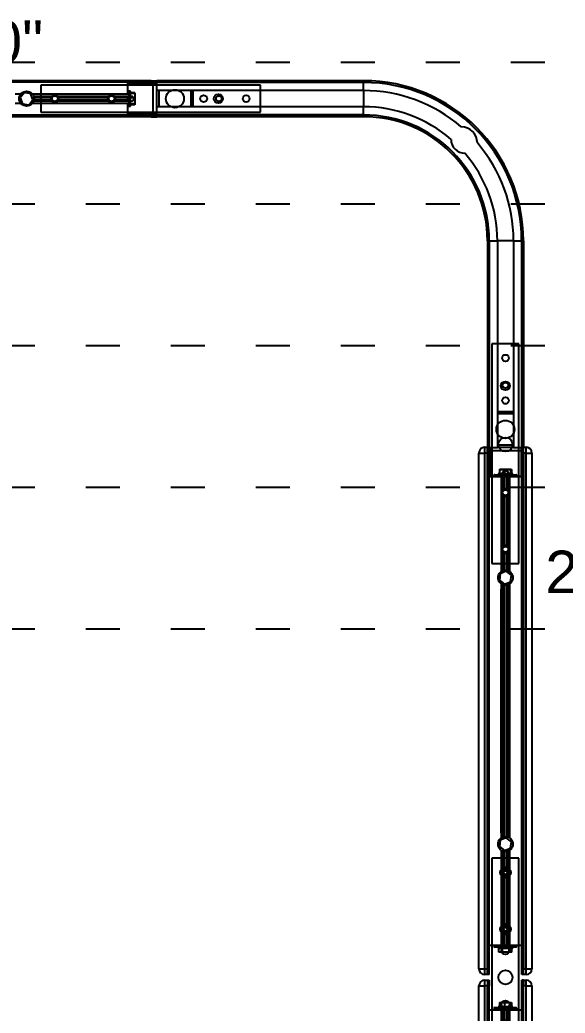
# Model space of a CAD drawing. Header units: inches. Extents: x 9936 to 27102, y -2774 to 11910.
# Drawn here: x 12960 to 13345, y 10194 to 10895 of the extents above; entities that cross this region are included whole.
import ezdxf

# ---------------------------------------------------------------- set-up
doc = ezdxf.new("R2010")
doc.units = ezdxf.units.IN
doc.header["$MEASUREMENT"] = 0
doc.linetypes.add('ACAD_ISO03W100', pattern=[30, 12, -18])
for name, color, linetype in [('Conector lateral', 150, 'Continuous'), ('COTA', 7, 'Continuous'), ('Puente', 244, 'Continuous'), ('RECTO', 20, 'Continuous'), ('TEXTO', 7, 'Continuous')]:
    doc.layers.add(name, color=color, linetype=linetype)
doc.styles.get("Standard").update_dxf_attribs({"font": 'arial.ttf'})
doc.dimstyles.get("Standard").update_dxf_attribs({"dimscale": 150, "dimtxt": 0.18, "dimasz": 0.18, "dimexe": 0.18, "dimexo": 0.0625, "dimgap": 0.09, "dimtad": 0, "dimdec": 0, "dimzin": 0, "dimdsep": 46, "dimtxsty": 'Standard', "dimcen": 0.09, "dimclrd": 1, "dimclre": 1, "dimclrt": 1, "dimadec": 0, "dimazin": 0, "dimtfac": 1, "dimtdec": 0, "dimtofl": 0, "dimtmove": 0, "dimatfit": 3, "dimfxl": 1, "dimtolj": 1, "dimtzin": 0, "dimarcsym": 0})

# ---------------------------------------------------------------- blocks, each defined once
blk = doc.blocks.new('*D37')
at = {"layer": 'Defpoints', "color": 0, "transparency": 16777216}
for p in [(12790.58, 10858.16), (12679.78, 8863.46), (13290.58, 8863.46)]:
    blk.add_point(p, dxfattribs=at)
at = {"layer": 'TEXTO', "color": 1, "lineweight": -2, "transparency": 16777216}
for p, q in [((12781.21, 10858.16), (12652.78, 10858.16)), ((12679.78, 10831.16), (12679.78, 9913.45)), ((12679.78, 8890.46), (12679.78, 9808.16)), ((13281.21, 8863.46), (12652.78, 8863.46))]:
    blk.add_line(p, q, dxfattribs=at)
at = {"layer": 'TEXTO', "color": 1, "transparency": 16777216}
for points in [[(12675.28, 10831.16), (12684.28, 10831.16), (12679.78, 10858.16)], [(12675.28, 8890.46), (12684.28, 8890.46), (12679.78, 8863.46)]]:
    blk.add_solid(points, dxfattribs=at)
at = {"layer": 'TEXTO', "color": 1, "transparency": 16777216, "insert": (12679.78, 9860.81), "char_height": 27, "attachment_point": 5, "rotation": 90}
blk.add_mtext('\\A1;1995', dxfattribs=at)
blk = doc.blocks.new('A$C2C726D91')
at = {"layer": 'RECTO', "linetype": 'Continuous'}
for p, q in [((0, 668), (4, 668)), ((0, 4), (0, 668)), ((4, 672), (4, 668)), ((4, 672), (6, 672)), ((6, 668), (4, 668)), ((4, 668), (4, 4)), ((6, 672), (6, 670.83)), ((6, 672), (7.1, 672)), ((6, 672), (6, 668)), ((7.1, 670.83), (6, 670.83)), ((6, 670.83), (6, 668)), ((6, 668), (7.1, 668)), ((6, 4), (6, 668)), ((7.1, 672), (7.1, 670.83)), ((7.1, 670.83), (7.1, 668)), ((7.1, 4), (7.1, 668)), ((31.4, 672), (30.3, 672)), ((30.3, 670.83), (30.3, 672)), ((31.4, 670.83), (30.3, 670.83)), ((30.3, 668), (30.3, 670.83)), ((31.4, 668), (30.3, 668)), ((30.3, 4), (30.3, 668)), ((31.4, 672), (31.4, 670.83)), ((31.4, 668), (31.4, 672)), ((31.4, 672), (33.4, 672)), ((31.4, 670.83), (31.4, 668)), ((31.4, 4), (31.4, 668)), ((33.4, 668), (31.4, 668)), ((33.4, 668), (33.4, 672)), ((33.4, 4), (33.4, 668)), ((33.4, 668), (37.4, 668)), ((37.4, 668), (37.4, 4)), ((10.7, 652.2), (10.7, 651.2)), ((15.61, 652.2), (10.7, 652.2)), ((11.2, 652.7), (13.45, 652.7)), ((13.45, 653.3), (13.45, 652.3)), ((20.7, 653.3), (13.45, 653.3)), ((15.57, 652.3), (13.45, 652.3)), ((14.47, 656.3), (14.47, 653.3)), ((14.47, 656.3), (18.1, 656.3)), ((15.61, 652.3), (16.9, 652.3)), ((15.61, 652.3), (15.61, 584.24)), ((16.9, 642.11), (16.9, 652.3)), ((20.5, 652.3), (16.9, 652.3)), ((18.1, 656.3), (18.1, 653.3)), ((18.1, 656.3), (22.33, 656.3)), ((20.5, 652.3), (21.79, 652.3)), ((20.5, 652.3), (20.5, 642.11)), ((23.95, 653.3), (20.7, 653.3)), ((21.79, 584.24), (21.79, 652.3)), ((23.95, 652.3), (21.79, 652.3)), ((25.4, 652.2), (21.79, 652.2)), ((22.33, 656.3), (22.33, 653.3)), ((22.33, 656.3), (22.93, 656.3)), ((22.93, 656.3), (22.93, 653.3)), ((23.95, 652.3), (23.95, 653.3)), ((23.95, 652.7), (24.98, 652.7)), ((24.98, 652.7), (26.2, 652.7)), ((26.7, 652.2), (25.4, 652.2)), ((26.7, 651.2), (26.7, 652.2)), ((7.1, 651.2), (15.61, 651.2)), ((17.85, 651.2), (19.55, 651.2)), ((17.85, 642.65), (17.85, 651.2)), ((19.55, 642.65), (19.55, 651.2)), ((21.79, 651.2), (30.3, 651.2)), ((16.9, 602.11), (16.9, 637.89)), ((20.5, 637.89), (20.5, 602.11)), ((17.85, 602.65), (17.85, 637.35)), ((19.55, 602.65), (19.55, 637.35)), ((16.9, 584.93), (16.9, 597.89)), ((17.85, 585.18), (17.85, 597.35)), ((19.55, 585.18), (19.55, 597.35)), ((20.5, 597.89), (20.5, 584.93)), ((15.07, 582.79), (14.47, 578.25)), ((19.3, 584.54), (15.07, 582.79)), ((22.93, 581.75), (19.3, 584.54)), ((22.33, 577.21), (22.93, 581.75)), ((14.47, 578.25), (18.1, 575.46)), ((15.61, 575.76), (15.61, 572)), ((16.9, 572), (16.9, 575.07)), ((17.85, 184.65), (17.85, 574.82)), ((18.1, 575.46), (22.33, 577.21)), ((19.55, 184.65), (19.55, 574.82)), ((20.5, 575.07), (20.5, 572)), ((21.79, 572), (21.79, 575.76)), ((15.55, 572), (15.55, 100)), ((16.36, 572), (15.55, 572)), ((16.36, 100), (16.36, 572)), ((17.45, 572), (16.36, 572)), ((17.45, 100), (17.45, 572)), ((19.95, 572), (19.95, 100)), ((21.04, 572), (19.95, 572)), ((21.04, 100), (21.04, 572)), ((21.85, 572), (21.04, 572)), ((21.85, 100), (21.85, 572)), ((19.55, 184.65), (19.95, 184.47)), ((17.85, 179.35), (17.45, 179.53)), ((17.85, 97.18), (17.85, 179.35)), ((19.55, 97.18), (19.55, 179.35)), ((15.55, 100), (16.36, 100)), ((15.61, 100), (15.61, 96.24)), ((16.36, 100), (17.45, 100)), ((16.9, 96.93), (16.9, 100)), ((19.95, 100), (21.04, 100)), ((20.5, 100), (20.5, 96.93)), ((21.04, 100), (21.85, 100)), ((21.79, 96.24), (21.79, 100)), ((15.07, 94.79), (14.47, 90.25)), ((19.3, 96.54), (15.07, 94.79)), ((22.93, 93.75), (19.3, 96.54)), ((22.33, 89.21), (22.93, 93.75)), ((14.47, 90.25), (18.1, 87.46)), ((15.61, 87.76), (15.61, 19.7)), ((16.9, 74.11), (16.9, 87.07)), ((17.85, 74.65), (17.85, 86.82)), ((18.1, 87.46), (22.33, 89.21)), ((19.55, 74.65), (19.55, 86.82)), ((20.5, 87.07), (20.5, 74.11)), ((21.79, 19.7), (21.79, 87.76)), ((16.9, 19.7), (16.9, 69.89)), ((17.85, 20.8), (17.85, 69.35)), ((19.55, 20.8), (19.55, 69.35)), ((20.5, 69.89), (20.5, 19.7)), ((15.61, 20.8), (7.1, 20.8)), ((10.7, 20.8), (10.7, 19.8)), ((10.7, 19.8), (15.61, 19.8)), ((13.45, 19.3), (11.2, 19.3)), ((13.45, 19.7), (13.45, 18.7)), ((13.45, 19.7), (15.57, 19.7)), ((13.45, 18.7), (23.95, 18.7)), ((14.14, 15.7), (14.14, 18.7)), ((16.72, 15.7), (14.14, 15.7)), ((16.9, 19.7), (15.61, 19.7)), ((16.72, 15.7), (16.72, 18.7)), ((21.29, 15.7), (16.72, 15.7)), ((16.9, 19.7), (20.5, 19.7)), ((19.55, 20.8), (17.85, 20.8)), ((21.79, 19.7), (20.5, 19.7)), ((21.29, 15.7), (21.29, 18.7)), ((23.26, 15.7), (21.29, 15.7)), ((30.3, 20.8), (21.79, 20.8)), ((21.79, 19.8), (26.7, 19.8)), ((21.8, 19.7), (23.95, 19.7)), ((23.26, 15.7), (23.26, 18.7)), ((23.95, 18.7), (23.95, 19.7)), ((26.2, 19.3), (23.95, 19.3)), ((26.7, 19.8), (26.7, 20.8)), ((0, 4), (4, 4)), ((4, 4), (6, 4)), ((4, 4), (4, 0)), ((6, 0), (4, 0)), ((6, 4), (6, 1.17)), ((7.1, 4), (6, 4)), ((6, 4), (6, 0)), ((6, 1.17), (7.1, 1.17)), ((6, 1.17), (6, 0)), ((7.1, 0), (6, 0)), ((7.1, 4), (7.1, 1.17)), ((7.1, 1.17), (7.1, 0)), ((31.4, 4), (30.3, 4)), ((30.3, 1.17), (30.3, 4)), ((30.3, 1.17), (31.4, 1.17)), ((30.3, 0), (30.3, 1.17)), ((31.4, 0), (30.3, 0)), ((31.4, 4), (31.4, 1.17)), ((31.4, 4), (33.4, 4)), ((31.4, 0), (31.4, 4)), ((31.4, 1.17), (31.4, 0)), ((33.4, 0), (31.4, 0)), ((33.4, 4), (37.4, 4)), ((33.4, 0), (33.4, 4))]:
    blk.add_line(p, q, dxfattribs=at)
for centre, radius in [((18.7, 640), 1.98), ((18.7, 600), 1.98), ((18.7, 580), 5.25), ((18.7, 92), 5.25), ((18.7, 72), 1.98)]:
    blk.add_circle(centre, radius, dxfattribs=at)
for centre, radius, start, end in [((4, 668), 4, 90, 180), ((33.4, 668), 4, 0, 90), ((11.2, 652.2), 0.5, 90, 180), ((18.7, 652.9), 1.9, 198.40848, 243.47465), ((18.7, 652.9), 1.9, 296.52535, 341.59152), ((26.2, 652.2), 0.5, 0, 90), ((18.7, 640), 2.78, 130.46008, 229.53992), ((18.7, 640), 2.78, 72.21585, 107.78415), ((18.7, 640), 2.78, 310.46008, 49.53992), ((18.7, 640), 2.78, 252.21585, 287.78415), ((18.7, 600), 2.78, 72.21585, 107.78415), ((18.7, 600), 2.78, 130.46008, 229.53992), ((18.7, 600), 2.78, 252.21585, 287.78415), ((18.7, 600), 2.78, 310.46008, 49.53992), ((18.7, 182), 2.78, 72.21585, 107.78415), ((18.7, 182), 2.78, 252.21585, 287.78415), ((18.7, 72), 2.78, 130.46008, 229.53992), ((18.7, 72), 2.78, 72.21585, 107.78415), ((18.7, 72), 2.78, 310.46008, 49.53992), ((18.7, 72), 2.78, 252.21585, 287.78415), ((11.2, 19.8), 0.5, 180, 270), ((18.7, 19.1), 1.9, 116.52535, 161.59152), ((18.7, 19.1), 1.9, 18.40848, 63.47465), ((26.2, 19.8), 0.5, 270, 0), ((4, 4), 4, 180, 270), ((33.4, 4), 4, 270, 0)]:
    blk.add_arc(centre, radius, start, end, dxfattribs=at)
for points, knots in [([(16.9, 642.11), (16.99, 642.19), (17.17, 642.33), (17.55, 642.54), (17.8, 642.63), (17.85, 642.65)], [0, 0, 0, 0, 0.439174, 0.876749, 1, 1, 1, 1]), ([(17.85, 637.35), (17.66, 637.43), (17.29, 637.58), (17.01, 637.79), (16.92, 637.87), (16.9, 637.89)], [0, 0, 0, 0, 0.444484, 0.887819, 1, 1, 1, 1]), ([(19.55, 642.65), (19.74, 642.57), (20.11, 642.42), (20.39, 642.21), (20.48, 642.13), (20.5, 642.11)], [0, 0, 0, 0, 0.444477, 0.887819, 1, 1, 1, 1]), ([(20.5, 637.89), (20.41, 637.81), (20.23, 637.67), (19.85, 637.46), (19.6, 637.37), (19.55, 637.35)], [0, 0, 0, 0, 0.439174, 0.876749, 1, 1, 1, 1]), ([(16.9, 602.11), (16.99, 602.19), (17.17, 602.33), (17.55, 602.54), (17.8, 602.63), (17.85, 602.65)], [0, 0, 0, 0, 0.439174, 0.876749, 1, 1, 1, 1]), ([(17.85, 597.35), (17.66, 597.43), (17.29, 597.58), (17.01, 597.79), (16.92, 597.87), (16.9, 597.89)], [0, 0, 0, 0, 0.444477, 0.887819, 1, 1, 1, 1]), ([(19.55, 602.65), (19.74, 602.57), (20.11, 602.42), (20.39, 602.21), (20.48, 602.13), (20.5, 602.11)], [0, 0, 0, 0, 0.444477, 0.887819, 1, 1, 1, 1]), ([(20.5, 597.89), (20.41, 597.81), (20.23, 597.67), (19.85, 597.46), (19.6, 597.37), (19.55, 597.35)], [0, 0, 0, 0, 0.439174, 0.876749, 1, 1, 1, 1]), ([(17.45, 184.47), (17.52, 184.51), (17.64, 184.58), (17.8, 184.63), (17.85, 184.65)], [0, 0, 0, 0, 0.638363, 1, 1, 1, 1]), ([(19.95, 179.53), (19.88, 179.49), (19.76, 179.42), (19.6, 179.37), (19.55, 179.35)], [0, 0, 0, 0, 0.638363, 1, 1, 1, 1]), ([(16.9, 74.11), (16.99, 74.19), (17.17, 74.33), (17.55, 74.54), (17.8, 74.63), (17.85, 74.65)], [0, 0, 0, 0, 0.439174, 0.876749, 1, 1, 1, 1]), ([(19.55, 74.65), (19.74, 74.57), (20.11, 74.42), (20.39, 74.21), (20.48, 74.13), (20.5, 74.11)], [0, 0, 0, 0, 0.444477, 0.887819, 1, 1, 1, 1]), ([(17.85, 69.35), (17.66, 69.43), (17.29, 69.58), (17.01, 69.79), (16.92, 69.87), (16.9, 69.89)], [0, 0, 0, 0, 0.444477, 0.887819, 1, 1, 1, 1]), ([(20.5, 69.89), (20.41, 69.81), (20.23, 69.67), (19.85, 69.46), (19.6, 69.37), (19.55, 69.35)], [0, 0, 0, 0, 0.439174, 0.876749, 1, 1, 1, 1])]:
    blk.add_open_spline(points, degree=3, knots=knots, dxfattribs=at)
blk = doc.blocks.new('A$C3EBA59D7')
at = {"layer": 'RECTO', "linetype": 'Continuous'}
for p, q in [((4, 372), (4, 368)), ((4, 372), (6, 372)), ((6, 0), (6, 372)), ((7.1, 372), (6, 372)), ((7.1, 0), (7.1, 372)), ((31.4, 372), (30.3, 372)), ((30.3, 0), (30.3, 372)), ((31.4, 372), (33.4, 372)), ((31.4, 0), (31.4, 372)), ((33.4, 368), (33.4, 372)), ((0, 368), (4, 368)), ((0, 4), (0, 368)), ((6, 368), (4, 368)), ((4, 368), (4, 4)), ((6, 4), (6, 368)), ((31.4, 368), (31.4, 4)), ((33.4, 368), (31.4, 368)), ((33.4, 4), (33.4, 368)), ((33.4, 368), (37.4, 368)), ((37.4, 368), (37.4, 4)), ((15.61, 351.2), (7.1, 351.2)), ((10.7, 352.2), (10.7, 351.2)), ((15.61, 352.2), (10.7, 352.2)), ((11.2, 352.7), (13.45, 352.7)), ((13.45, 353.3), (13.45, 352.3)), ((20.7, 353.3), (13.45, 353.3)), ((15.61, 352.3), (13.45, 352.3)), ((14.47, 356.3), (14.47, 353.3)), ((14.47, 356.3), (18.1, 356.3)), ((15.61, 352.3), (15.61, 284.24)), ((16.9, 352.3), (15.61, 352.3)), ((20.48, 352.3), (16.9, 352.3)), ((16.9, 342.11), (16.9, 352.3)), ((17.85, 342.65), (17.85, 351.2)), ((19.55, 351.2), (17.85, 351.2)), ((18.1, 356.3), (18.1, 353.3)), ((18.1, 356.3), (22.33, 356.3)), ((19.55, 342.65), (19.55, 351.2)), ((20.5, 352.3), (20.5, 342.11)), ((21.79, 352.3), (20.5, 352.3)), ((23.95, 353.3), (20.7, 353.3)), ((23.95, 352.3), (21.79, 352.3)), ((21.79, 284.24), (21.79, 352.3)), ((25.4, 352.2), (21.79, 352.2)), ((30.3, 351.2), (21.79, 351.2)), ((22.33, 356.3), (22.33, 353.3)), ((22.33, 356.3), (22.93, 356.3)), ((22.93, 356.3), (22.93, 353.3)), ((23.95, 352.3), (23.95, 353.3)), ((23.95, 352.7), (24.98, 352.7)), ((24.98, 352.7), (26.2, 352.7)), ((26.7, 352.2), (25.4, 352.2)), ((26.7, 351.2), (26.7, 352.2)), ((16.9, 302.11), (16.9, 337.89)), ((17.85, 302.65), (17.85, 337.35)), ((19.55, 302.65), (19.55, 337.35)), ((20.5, 337.89), (20.5, 302.11)), ((16.9, 284.93), (16.9, 297.89)), ((17.85, 285.18), (17.85, 297.35)), ((19.55, 285.18), (19.55, 297.35)), ((20.5, 297.89), (20.5, 284.93)), ((15.07, 282.79), (14.47, 278.25)), ((19.3, 284.54), (15.07, 282.79)), ((22.93, 281.75), (19.3, 284.54)), ((22.33, 277.21), (22.93, 281.75)), ((14.47, 278.25), (18.1, 275.46)), ((15.61, 275.76), (15.61, 272)), ((16.9, 272), (16.9, 275.07)), ((17.85, 97.18), (17.85, 274.82)), ((18.1, 275.46), (22.33, 277.21)), ((19.55, 97.18), (19.55, 274.82)), ((20.5, 275.07), (20.5, 272)), ((21.79, 272), (21.79, 275.76)), ((15.55, 272), (15.55, 100)), ((16.36, 272), (15.55, 272)), ((16.36, 100), (16.36, 272)), ((17.45, 272), (16.36, 272)), ((17.45, 100), (17.45, 272)), ((19.95, 272), (19.95, 100)), ((21.04, 272), (19.95, 272)), ((21.04, 100), (21.04, 272)), ((21.85, 272), (21.04, 272)), ((21.85, 100), (21.85, 272)), ((15.55, 100), (16.36, 100)), ((15.61, 100), (15.61, 96.24)), ((16.36, 100), (17.45, 100)), ((16.9, 96.93), (16.9, 100)), ((19.95, 100), (21.04, 100)), ((20.5, 100), (20.5, 96.93)), ((21.04, 100), (21.85, 100)), ((21.79, 96.24), (21.79, 100)), ((15.07, 94.79), (14.47, 90.25)), ((19.3, 96.54), (15.07, 94.79)), ((22.93, 93.75), (19.3, 96.54)), ((22.33, 89.21), (22.93, 93.75)), ((14.47, 90.25), (18.1, 87.46)), ((15.61, 87.76), (15.61, 19.7)), ((16.9, 74.11), (16.9, 87.07)), ((17.85, 74.65), (17.85, 86.82)), ((18.1, 87.46), (22.33, 89.21)), ((19.55, 74.65), (19.55, 86.82)), ((20.5, 87.07), (20.5, 74.11)), ((21.79, 19.7), (21.79, 87.76)), ((16.9, 34.11), (16.9, 69.89)), ((17.85, 34.65), (17.85, 69.35)), ((19.55, 34.65), (19.55, 69.35)), ((20.5, 69.89), (20.5, 34.11)), ((16.9, 19.7), (16.9, 29.89)), ((17.85, 20.8), (17.85, 29.35)), ((19.55, 20.8), (19.55, 29.35)), ((20.5, 29.89), (20.5, 19.7)), ((7.1, 20.8), (15.61, 20.8)), ((10.7, 20.8), (10.7, 19.8)), ((10.7, 19.8), (15.63, 19.8)), ((13.45, 19.3), (11.2, 19.3)), ((13.45, 19.7), (13.45, 18.7)), ((13.45, 19.7), (15.57, 19.7)), ((13.45, 18.7), (23.95, 18.7)), ((14.14, 15.7), (14.14, 18.7)), ((16.72, 15.7), (14.14, 15.7)), ((15.61, 19.7), (16.9, 19.7)), ((16.72, 15.7), (16.72, 18.7)), ((21.29, 15.7), (16.72, 15.7)), ((16.9, 19.7), (20.52, 19.7)), ((17.85, 20.8), (19.55, 20.8)), ((20.5, 19.7), (21.79, 19.7)), ((21.29, 15.7), (21.29, 18.7)), ((23.26, 15.7), (21.29, 15.7)), ((21.77, 19.8), (26.7, 19.8)), ((21.79, 20.8), (30.3, 20.8)), ((21.8, 19.7), (23.95, 19.7)), ((23.26, 15.7), (23.26, 18.7)), ((23.95, 18.7), (23.95, 19.7)), ((26.2, 19.3), (23.95, 19.3)), ((26.7, 19.8), (26.7, 20.8)), ((0, 4), (4, 4)), ((4, 4), (6, 4)), ((4, 4), (4, 0)), ((31.4, 4), (33.4, 4)), ((33.4, 0), (33.4, 4)), ((33.4, 4), (37.4, 4)), ((6, 0), (4, 0)), ((7.1, 0), (6, 0)), ((31.4, 0), (30.3, 0)), ((33.4, 0), (31.4, 0))]:
    blk.add_line(p, q, dxfattribs=at)
for centre, radius in [((18.7, 340), 1.98), ((18.7, 300), 1.98), ((18.7, 280), 5.25), ((18.7, 92), 5.25), ((18.7, 72), 1.98), ((18.7, 32), 1.98)]:
    blk.add_circle(centre, radius, dxfattribs=at)
for centre, radius, start, end in [((4, 368), 4, 90, 180), ((33.4, 368), 4, 0, 90), ((11.2, 352.2), 0.5, 90, 180), ((18.7, 352.9), 1.9, 198.40848, 243.47465), ((18.7, 352.9), 1.9, 296.52535, 341.59152), ((26.2, 352.2), 0.5, 0, 90), ((18.7, 340), 2.78, 130.46008, 229.53992), ((18.7, 340), 2.78, 72.21585, 107.78415), ((18.7, 340), 2.78, 252.21585, 287.78415), ((18.7, 340), 2.78, 310.46008, 49.53992), ((18.7, 300), 2.78, 130.46008, 229.53992), ((18.7, 300), 2.78, 72.21585, 107.78415), ((18.7, 300), 2.78, 310.46008, 49.53992), ((18.7, 300), 2.78, 252.21585, 287.78415), ((18.7, 72), 2.78, 130.46008, 229.53992), ((18.7, 72), 2.78, 72.21585, 107.78415), ((18.7, 72), 2.78, 310.46008, 49.53992), ((18.7, 72), 2.78, 252.21585, 287.78415), ((18.7, 32), 2.78, 130.46008, 229.53992), ((18.7, 32), 2.78, 72.21585, 107.78415), ((18.7, 32), 2.78, 252.21585, 287.78415), ((18.7, 32), 2.78, 310.46008, 49.53992), ((11.2, 19.8), 0.5, 180, 270), ((18.7, 19.1), 1.9, 116.52535, 161.59152), ((18.7, 19.1), 1.9, 18.40848, 63.47465), ((26.2, 19.8), 0.5, 270, 0), ((4, 4), 4, 180, 270), ((33.4, 4), 4, 270, 0)]:
    blk.add_arc(centre, radius, start, end, dxfattribs=at)
for points, knots in [([(16.9, 342.11), (16.99, 342.19), (17.17, 342.33), (17.55, 342.54), (17.8, 342.63), (17.85, 342.65)], [0, 0, 0, 0, 0.439174, 0.876749, 1, 1, 1, 1]), ([(17.85, 337.35), (17.66, 337.43), (17.29, 337.58), (17.01, 337.79), (16.92, 337.87), (16.9, 337.89)], [0, 0, 0, 0, 0.444481, 0.887819, 1, 1, 1, 1]), ([(19.55, 342.65), (19.74, 342.57), (20.11, 342.42), (20.39, 342.21), (20.48, 342.13), (20.5, 342.11)], [0, 0, 0, 0, 0.444481, 0.887819, 1, 1, 1, 1]), ([(20.5, 337.89), (20.41, 337.81), (20.23, 337.67), (19.85, 337.46), (19.6, 337.37), (19.55, 337.35)], [0, 0, 0, 0, 0.439174, 0.876749, 1, 1, 1, 1]), ([(16.9, 302.11), (16.99, 302.19), (17.17, 302.33), (17.55, 302.54), (17.8, 302.63), (17.85, 302.65)], [0, 0, 0, 0, 0.439175, 0.876751, 1, 1, 1, 1]), ([(19.55, 302.65), (19.74, 302.57), (20.11, 302.42), (20.39, 302.21), (20.48, 302.13), (20.5, 302.11)], [0, 0, 0, 0, 0.444478, 0.887817, 1, 1, 1, 1]), ([(17.85, 297.35), (17.66, 297.43), (17.29, 297.58), (17.01, 297.79), (16.92, 297.87), (16.9, 297.89)], [0, 0, 0, 0, 0.444478, 0.887817, 1, 1, 1, 1]), ([(20.5, 297.89), (20.41, 297.81), (20.23, 297.67), (19.85, 297.46), (19.6, 297.37), (19.55, 297.35)], [0, 0, 0, 0, 0.439175, 0.876751, 1, 1, 1, 1]), ([(16.9, 74.11), (16.99, 74.19), (17.17, 74.33), (17.55, 74.54), (17.8, 74.63), (17.85, 74.65)], [0, 0, 0, 0, 0.439175, 0.876751, 1, 1, 1, 1]), ([(19.55, 74.65), (19.74, 74.57), (20.11, 74.42), (20.39, 74.21), (20.48, 74.13), (20.5, 74.11)], [0, 0, 0, 0, 0.444478, 0.887817, 1, 1, 1, 1]), ([(17.85, 69.35), (17.66, 69.43), (17.29, 69.58), (17.01, 69.79), (16.92, 69.87), (16.9, 69.89)], [0, 0, 0, 0, 0.444478, 0.887817, 1, 1, 1, 1]), ([(20.5, 69.89), (20.41, 69.81), (20.23, 69.67), (19.85, 69.46), (19.6, 69.37), (19.55, 69.35)], [0, 0, 0, 0, 0.439175, 0.876751, 1, 1, 1, 1]), ([(16.9, 34.11), (16.99, 34.19), (17.17, 34.33), (17.55, 34.54), (17.8, 34.63), (17.85, 34.65)], [0, 0, 0, 0, 0.439174, 0.876749, 1, 1, 1, 1]), ([(17.85, 29.35), (17.66, 29.43), (17.29, 29.58), (17.01, 29.79), (16.92, 29.87), (16.9, 29.89)], [0, 0, 0, 0, 0.444481, 0.887819, 1, 1, 1, 1]), ([(19.55, 34.65), (19.74, 34.57), (20.11, 34.42), (20.39, 34.21), (20.48, 34.13), (20.5, 34.11)], [0, 0, 0, 0, 0.444481, 0.887819, 1, 1, 1, 1]), ([(20.5, 29.89), (20.41, 29.81), (20.23, 29.67), (19.85, 29.46), (19.6, 29.37), (19.55, 29.35)], [0, 0, 0, 0, 0.439174, 0.876749, 1, 1, 1, 1])]:
    blk.add_open_spline(points, degree=3, knots=knots, dxfattribs=at)
blk = doc.blocks.new('A$C10B60D47')
at = {"layer": 'Conector lateral', "linetype": 'Continuous'}
for p, q in [((19.05, 168), (0, 168)), ((0, 168), (0, 0)), ((19.05, 0), (19.05, 168)), ((7.22, 157.7), (8.74, 158.33)), ((7.22, 157.7), (7.67, 156.59)), ((7.67, 156.59), (9.2, 157.22)), ((8.11, 159.85), (9.22, 160.31)), ((8.11, 159.85), (8.74, 158.33)), ((9.2, 157.22), (9.83, 155.69)), ((9.22, 160.31), (9.85, 158.78)), ((9.83, 155.69), (10.94, 156.15)), ((9.85, 158.78), (11.38, 159.41)), ((10.31, 157.67), (11.83, 158.3)), ((10.31, 157.67), (10.94, 156.15)), ((11.38, 159.41), (11.83, 158.3)), ((8.11, 119.85), (9.22, 120.31)), ((8.11, 119.85), (8.74, 118.33)), ((9.22, 120.31), (9.85, 118.78)), ((9.85, 118.78), (11.38, 119.41)), ((11.38, 119.41), (11.83, 118.3)), ((7.22, 117.7), (8.74, 118.33)), ((7.22, 117.7), (7.67, 116.59)), ((7.67, 116.59), (9.2, 117.22)), ((9.2, 117.22), (9.83, 115.69)), ((9.83, 115.69), (10.94, 116.15)), ((10.31, 117.67), (11.83, 118.3)), ((10.31, 117.67), (10.94, 116.15)), ((7.22, 49.7), (8.74, 50.33)), ((7.22, 49.7), (7.67, 48.59)), ((7.67, 48.59), (9.2, 49.22)), ((8.11, 51.85), (9.22, 52.31)), ((8.11, 51.85), (8.74, 50.33)), ((9.2, 49.22), (9.83, 47.69)), ((9.22, 52.31), (9.85, 50.78)), ((9.85, 50.78), (11.38, 51.41)), ((10.31, 49.67), (11.83, 50.3)), ((10.31, 49.67), (10.94, 48.15)), ((11.38, 51.41), (11.83, 50.3)), ((9.83, 47.69), (10.94, 48.15)), ((7.22, 9.7), (8.74, 10.33)), ((7.22, 9.7), (7.67, 8.59)), ((7.67, 8.59), (9.2, 9.22)), ((8.11, 11.85), (9.22, 12.31)), ((8.11, 11.85), (8.74, 10.33)), ((9.2, 9.22), (9.83, 7.69)), ((9.22, 12.31), (9.85, 10.78)), ((9.83, 7.69), (10.94, 8.15)), ((9.85, 10.78), (11.38, 11.41)), ((10.31, 9.67), (11.83, 10.3)), ((10.31, 9.67), (10.94, 8.15)), ((11.38, 11.41), (11.83, 10.3)), ((0, 0), (19.05, 0))]:
    blk.add_line(p, q, dxfattribs=at)
for centre, radius in [((9.52, 158), 3.75), ((9.52, 118), 3.75), ((9.52, 103), 2.78), ((9.52, 65), 2.78), ((9.52, 50), 3.75), ((9.52, 10), 3.75)]:
    blk.add_circle(centre, radius, dxfattribs=at)
blk = doc.blocks.new('BIOMBO 69')
at = {"layer": 'RECTO', "color": 252, "true_color": 0x939598}
for centre in [(0, 0), (0, -376)]:
    blk.add_circle(centre, 5, dxfattribs=at)
blk.add_blockref('A$C10B60D47', (-9.52, -460))
at = {"layer": 'RECTO'}
for name, p in [('A$C3EBA59D7', (-18.7, -374)), ('A$C2C726D91', (-18.7, -1050))]:
    blk.add_blockref(name, p, dxfattribs=at)
blk = doc.blocks.new('PUENTE F24 F30')
at = {"layer": 'Puente', "linetype": 'Continuous'}
for p, q in [((6671.67, -9023.36), (6147.67, -9023.36)), ((6671.67, -9024.46), (6147.67, -9024.46)), ((6748.67, -9026.53), (6593.67, -9026.53)), ((6593.67, -9026.53), (6593.67, -9045.58)), ((6654.87, -9024.46), (6654.87, -9032.97)), ((6655.17, -9032.09), (6655.17, -9025.06)), ((6673.14, -9025.06), (6655.17, -9025.06)), ((6671.67, -9023.36), (6671.67, -9024.46)), ((6671.67, -9023.36), (6674.5, -9023.36)), ((6674.5, -9024.46), (6671.67, -9024.46)), ((6673.14, -9047.06), (6673.14, -9025.06)), ((6675.67, -9025.06), (6673.14, -9025.06)), ((6674.5, -9024.46), (6674.5, -9023.36)), ((6674.5, -9023.36), (6675.67, -9023.36)), ((6675.67, -9024.46), (6674.5, -9024.46)), ((6821.47, -9023.36), (6675.67, -9023.36)), ((6675.67, -9024.63), (6675.67, -9023.36)), ((6675.67, -9023.36), (6675.67, -9024.46)), ((6821.47, -9024.63), (6675.67, -9024.63)), ((6675.67, -9030.36), (6675.67, -9024.63)), ((6748.67, -9045.58), (6748.67, -9026.53)), ((6821.47, -9024.63), (6821.47, -9023.36)), ((6821.47, -9030.36), (6821.47, -9024.63)), ((6579.43, -9032.97), (6575.67, -9032.97)), ((6581.92, -9031.83), (6579.13, -9035.46)), ((6586.46, -9032.43), (6581.92, -9031.83)), ((6588.21, -9036.66), (6586.46, -9032.43)), ((6655.97, -9032.97), (6587.91, -9032.97)), ((6655.17, -9032.09), (6660.17, -9032.09)), ((6656.97, -9030.81), (6655.97, -9030.81)), ((6655.97, -9032.97), (6655.97, -9030.81)), ((6655.97, -9032.97), (6655.97, -9034.26)), ((6656.97, -9041.31), (6656.97, -9030.81)), ((6659.97, -9031.83), (6656.97, -9031.83)), ((6659.97, -9031.83), (6659.97, -9035.46)), ((6660.17, -9032.09), (6660.17, -9040.02)), ((6821.47, -9030.36), (6675.67, -9030.36)), ((6675.67, -9041.76), (6675.67, -9030.36)), ((6677.19, -9041.76), (6677.19, -9030.36)), ((6699.55, -9030.36), (6699.55, -9041.76)), ((6701.07, -9030.36), (6701.07, -9041.76)), ((6821.47, -9030.36), (6821.47, -9041.76)), ((6575.67, -9039.15), (6579.43, -9039.15)), ((6579.13, -9035.46), (6580.88, -9039.69)), ((6580.88, -9039.69), (6585.42, -9040.29)), ((6585.42, -9040.29), (6588.21, -9036.66)), ((6587.91, -9039.15), (6655.97, -9039.15)), ((6588.6, -9034.26), (6601.56, -9034.26)), ((6601.56, -9037.86), (6588.6, -9037.86)), ((6601.03, -9035.21), (6588.85, -9035.21)), ((6601.03, -9036.91), (6588.85, -9036.91)), ((6605.79, -9034.26), (6641.56, -9034.26)), ((6641.56, -9037.86), (6605.79, -9037.86)), ((6641.03, -9035.21), (6606.32, -9035.21)), ((6641.03, -9036.91), (6606.32, -9036.91)), ((6645.79, -9034.26), (6655.97, -9034.26)), ((6655.97, -9037.86), (6645.79, -9037.86)), ((6654.87, -9035.21), (6646.32, -9035.21)), ((6654.87, -9036.91), (6646.32, -9036.91)), ((6654.87, -9035.21), (6654.87, -9036.91)), ((6654.87, -9039.15), (6654.87, -9047.66)), ((6660.17, -9040.02), (6655.17, -9040.02)), ((6655.17, -9047.06), (6655.17, -9040.02)), ((6655.97, -9037.86), (6655.97, -9034.26)), ((6655.97, -9037.86), (6655.97, -9039.15)), ((6655.97, -9041.31), (6655.97, -9039.15)), ((6659.97, -9035.46), (6656.97, -9035.46)), ((6659.97, -9039.69), (6656.97, -9039.69)), ((6659.97, -9040.29), (6656.97, -9040.29)), ((6659.97, -9035.46), (6659.97, -9039.69)), ((6659.97, -9039.69), (6659.97, -9040.29)), ((6671.67, -9047.66), (6147.67, -9047.66)), ((6593.67, -9045.58), (6748.67, -9045.58)), ((6673.14, -9047.06), (6655.17, -9047.06)), ((6655.97, -9041.31), (6656.97, -9041.31)), ((6671.67, -9047.66), (6671.67, -9048.76)), ((6671.67, -9047.66), (6674.5, -9047.66)), ((6675.67, -9047.06), (6673.14, -9047.06)), ((6674.5, -9048.76), (6674.5, -9047.66)), ((6674.5, -9047.66), (6675.67, -9047.66)), ((6821.47, -9041.76), (6675.67, -9041.76)), ((6675.67, -9047.49), (6675.67, -9041.76)), ((6821.47, -9047.49), (6675.67, -9047.49)), ((6675.67, -9048.76), (6675.67, -9047.49)), ((6675.67, -9048.76), (6675.67, -9047.66)), ((6821.47, -9047.49), (6821.47, -9041.76)), ((6821.47, -9048.76), (6821.47, -9047.49)), ((6671.67, -9048.76), (6147.67, -9048.76)), ((6671.67, -9048.76), (6674.5, -9048.76)), ((6674.5, -9048.76), (6675.67, -9048.76)), ((6821.47, -9048.76), (6675.67, -9048.76)), ((6908.97, -9136.26), (6910.24, -9136.26)), ((6908.97, -9136.26), (6908.97, -9282.06)), ((6910.24, -9136.26), (6910.24, -9282.06)), ((6910.24, -9136.26), (6915.97, -9136.26)), ((6915.97, -9136.26), (6915.97, -9282.06)), ((6927.37, -9136.26), (6915.97, -9136.26)), ((6927.37, -9136.26), (6927.37, -9282.06)), ((6927.37, -9136.26), (6933.1, -9136.26)), ((6933.1, -9136.26), (6934.37, -9136.26)), ((6933.1, -9136.26), (6933.1, -9282.06)), ((6934.37, -9136.26), (6934.37, -9282.06)), ((6912.15, -9209.06), (6912.15, -9364.06)), ((6931.2, -9209.06), (6912.15, -9209.06)), ((6931.2, -9364.06), (6931.2, -9209.06)), ((6915.97, -9256.66), (6927.37, -9256.66)), ((6915.97, -9258.18), (6927.37, -9258.18)), ((6908.97, -9282.06), (6910.24, -9282.06)), ((6908.97, -9654.06), (6908.97, -9282.06)), ((6910.07, -9282.06), (6908.97, -9282.06)), ((6908.97, -9650.06), (6908.97, -9286.06)), ((6910.07, -9654.06), (6910.07, -9282.06)), ((6910.24, -9282.06), (6915.97, -9282.06)), ((6910.67, -9282.06), (6910.67, -9284.59)), ((6932.67, -9284.59), (6910.67, -9284.59)), ((6910.67, -9284.59), (6910.67, -9302.56)), ((6927.37, -9280.54), (6915.97, -9280.54)), ((6927.37, -9282.06), (6915.97, -9282.06)), ((6927.37, -9282.06), (6933.1, -9282.06)), ((6932.67, -9282.06), (6932.67, -9284.59)), ((6932.67, -9284.59), (6932.67, -9302.56)), ((6933.1, -9282.06), (6934.37, -9282.06)), ((6934.37, -9282.06), (6933.27, -9282.06)), ((6933.27, -9654.06), (6933.27, -9282.06)), ((6934.37, -9654.06), (6934.37, -9282.06)), ((6934.37, -9286.06), (6934.37, -9650.06)), ((6917.44, -9297.76), (6917.44, -9300.76)), ((6917.44, -9297.76), (6921.07, -9297.76)), ((6917.71, -9302.56), (6917.71, -9297.56)), ((6917.71, -9297.56), (6925.64, -9297.56)), ((6921.07, -9297.76), (6921.07, -9300.76)), ((6921.07, -9297.76), (6925.3, -9297.76)), ((6925.3, -9297.76), (6925.3, -9300.76)), ((6925.3, -9297.76), (6925.9, -9297.76)), ((6925.64, -9297.56), (6925.64, -9302.56)), ((6925.9, -9297.76), (6925.9, -9300.76)), ((6918.58, -9302.86), (6910.07, -9302.86)), ((6917.71, -9302.56), (6910.67, -9302.56)), ((6913.67, -9301.86), (6913.67, -9302.86)), ((6918.58, -9301.86), (6913.67, -9301.86)), ((6914.17, -9301.36), (6916.42, -9301.36)), ((6916.42, -9300.76), (6916.42, -9301.76)), ((6923.68, -9300.76), (6916.42, -9300.76)), ((6918.58, -9301.76), (6916.42, -9301.76)), ((6918.58, -9301.76), (6918.58, -9369.82)), ((6919.87, -9301.76), (6918.58, -9301.76)), ((6923.46, -9301.76), (6919.87, -9301.76)), ((6919.87, -9311.95), (6919.87, -9301.76)), ((6920.82, -9311.41), (6920.82, -9302.86)), ((6922.52, -9302.86), (6920.82, -9302.86)), ((6922.52, -9311.41), (6922.52, -9302.86)), ((6923.48, -9301.76), (6923.48, -9311.95)), ((6924.76, -9301.76), (6923.48, -9301.76)), ((6926.92, -9300.76), (6923.68, -9300.76)), ((6926.92, -9301.76), (6924.76, -9301.76)), ((6924.76, -9369.82), (6924.76, -9301.76)), ((6928.37, -9301.86), (6924.76, -9301.86)), ((6933.27, -9302.86), (6924.76, -9302.86)), ((6932.67, -9302.56), (6925.64, -9302.56)), ((6926.92, -9301.76), (6926.92, -9300.76)), ((6926.92, -9301.36), (6927.95, -9301.36)), ((6927.95, -9301.36), (6929.17, -9301.36)), ((6929.67, -9301.86), (6928.37, -9301.86)), ((6929.67, -9302.86), (6929.67, -9301.86)), ((6919.87, -9351.95), (6919.87, -9316.17)), ((6920.82, -9351.41), (6920.82, -9316.71)), ((6922.52, -9351.41), (6922.52, -9316.71)), ((6923.48, -9316.17), (6923.48, -9351.95)), ((6919.87, -9369.13), (6919.87, -9356.17)), ((6923.48, -9356.17), (6923.48, -9369.13)), ((6920.82, -9368.88), (6920.82, -9356.71)), ((6922.52, -9368.88), (6922.52, -9356.71)), ((6912.15, -9364.06), (6931.2, -9364.06)), ((6922.27, -9369.52), (6918.04, -9371.27)), ((6925.9, -9372.31), (6922.27, -9369.52)), ((6918.04, -9371.27), (6917.44, -9375.81)), ((6917.44, -9375.81), (6921.07, -9378.6)), ((6921.07, -9378.6), (6925.3, -9376.85)), ((6925.3, -9376.85), (6925.9, -9372.31)), ((6918.52, -9382.06), (6918.52, -9554.06)), ((6919.33, -9382.06), (6918.52, -9382.06)), ((6918.58, -9378.3), (6918.58, -9382.06)), ((6919.33, -9554.06), (6919.33, -9382.06)), ((6920.42, -9382.06), (6919.33, -9382.06)), ((6919.87, -9382.06), (6919.87, -9378.99)), ((6920.42, -9554.06), (6920.42, -9382.06)), ((6920.82, -9556.88), (6920.82, -9379.24)), ((6922.52, -9556.88), (6922.52, -9379.24)), ((6922.92, -9382.06), (6922.92, -9554.06)), ((6924.01, -9382.06), (6922.92, -9382.06)), ((6923.48, -9378.99), (6923.48, -9382.06)), ((6924.01, -9554.06), (6924.01, -9382.06)), ((6924.82, -9382.06), (6924.01, -9382.06)), ((6924.76, -9382.06), (6924.76, -9378.3)), ((6924.82, -9554.06), (6924.82, -9382.06)), ((6918.04, -9559.27), (6917.44, -9563.81)), ((6922.27, -9557.52), (6918.04, -9559.27)), ((6918.52, -9554.06), (6919.33, -9554.06)), ((6918.58, -9554.06), (6918.58, -9557.82)), ((6919.33, -9554.06), (6920.42, -9554.06)), ((6919.87, -9557.13), (6919.87, -9554.06)), ((6925.9, -9560.31), (6922.27, -9557.52)), ((6922.92, -9554.06), (6924.01, -9554.06)), ((6923.48, -9554.06), (6923.48, -9557.13)), ((6924.01, -9554.06), (6924.82, -9554.06)), ((6924.76, -9557.82), (6924.76, -9554.06)), ((6917.44, -9563.81), (6921.07, -9566.6)), ((6918.58, -9566.3), (6918.58, -9634.36)), ((6921.07, -9566.6), (6925.3, -9564.85)), ((6924.76, -9634.36), (6924.76, -9566.3)), ((6925.3, -9564.85), (6925.9, -9560.31)), ((6919.87, -9579.95), (6919.87, -9566.99)), ((6920.82, -9579.41), (6920.82, -9567.24)), ((6922.52, -9579.41), (6922.52, -9567.24)), ((6923.48, -9566.99), (6923.48, -9579.95)), ((6919.87, -9619.95), (6919.87, -9584.17)), ((6920.82, -9619.41), (6920.82, -9584.71)), ((6922.52, -9619.41), (6922.52, -9584.71)), ((6923.48, -9584.17), (6923.48, -9619.95)), ((6919.87, -9634.36), (6919.87, -9624.17)), ((6920.82, -9633.26), (6920.82, -9624.71)), ((6922.52, -9633.26), (6922.52, -9624.71)), ((6923.48, -9624.17), (6923.48, -9634.36)), ((6910.07, -9633.26), (6918.58, -9633.26)), ((6913.67, -9633.26), (6913.67, -9634.26)), ((6913.67, -9634.26), (6918.6, -9634.26)), ((6916.42, -9634.76), (6914.17, -9634.76)), ((6916.42, -9634.36), (6916.42, -9635.36)), ((6916.42, -9634.36), (6918.54, -9634.36)), ((6916.42, -9635.36), (6926.92, -9635.36)), ((6917.11, -9638.36), (6917.11, -9635.36)), ((6918.58, -9634.36), (6919.87, -9634.36)), ((6919.69, -9638.36), (6919.69, -9635.36)), ((6919.87, -9634.36), (6923.49, -9634.36)), ((6920.82, -9633.26), (6922.52, -9633.26)), ((6923.48, -9634.36), (6924.76, -9634.36)), ((6924.26, -9638.36), (6924.26, -9635.36)), ((6924.74, -9634.26), (6929.67, -9634.26)), ((6924.76, -9633.26), (6933.27, -9633.26)), ((6924.77, -9634.36), (6926.92, -9634.36)), ((6926.24, -9638.36), (6926.24, -9635.36)), ((6926.92, -9635.36), (6926.92, -9634.36)), ((6929.17, -9634.76), (6926.92, -9634.76)), ((6929.67, -9634.26), (6929.67, -9633.26)), ((6919.69, -9638.36), (6917.11, -9638.36)), ((6924.26, -9638.36), (6919.69, -9638.36)), ((6926.24, -9638.36), (6924.26, -9638.36)), ((6910.07, -9654.06), (6908.97, -9654.06)), ((6934.37, -9654.06), (6933.27, -9654.06))]:
    blk.add_line(p, q, dxfattribs=at)
for centre, radius in [((6583.67, -9036.06), 5.25), ((6603.67, -9036.06), 2.38), ((6643.67, -9036.06), 2.38), ((6688.37, -9036.06), 6.35), ((6708.67, -9036.06), 2.38), ((6719.07, -9036.06), 3.17), ((6738.67, -9036.06), 2.38), ((6603.67, -9036.06), 1.98), ((6643.67, -9036.06), 1.98), ((6657.37, -9036.06), 1.98), ((6719.37, -9036.06), 1.98), ((6921.67, -9219.06), 2.38), ((6921.67, -9238.66), 3.17), ((6921.67, -9238.36), 1.98), ((6921.67, -9249.06), 2.38), ((6921.67, -9269.36), 6.35), ((6921.67, -9300.36), 1.98), ((6921.67, -9314.06), 2.38), ((6921.67, -9314.06), 1.98), ((6921.67, -9354.06), 2.38), ((6921.67, -9354.06), 1.98), ((6921.67, -9374.06), 5.25), ((6921.67, -9562.06), 5.25), ((6921.67, -9582.06), 1.98), ((6921.67, -9622.06), 1.98)]:
    blk.add_circle(centre, radius, dxfattribs=at)
at = {"layer": 'Puente', "color": 252, "true_color": 0x939598}
blk.add_circle((6921.67, -9656.06), 5, dxfattribs=at)
at = {"layer": 'Puente', "linetype": 'Continuous'}
for centre, radius, start, end in [((6821.47, -9136.26), 112.9, 0, 90), ((6821.47, -9136.26), 111.63, 0, 90), ((6603.67, -9036.06), 2.78, 40.46008, 139.53992), ((6643.67, -9036.06), 2.78, 40.46008, 139.53992), ((6821.47, -9136.26), 105.9, 49.36063, 90), ((6603.67, -9036.06), 2.78, 162.21585, 197.78415), ((6603.67, -9036.06), 2.78, 220.46008, 319.53992), ((6603.67, -9036.06), 2.78, 342.21585, 17.78415), ((6643.67, -9036.06), 2.78, 162.21585, 197.78415), ((6643.67, -9036.06), 2.78, 220.46008, 319.53992), ((6643.67, -9036.06), 2.78, 342.21585, 17.78415), ((6656.57, -9036.06), 1.9, 108.40848, 153.47465), ((6656.57, -9036.06), 1.9, 206.52535, 251.59152), ((6821.47, -9136.26), 94.5, 49.1379, 90), ((6821.47, -9136.26), 88.77, 0, 90), ((6821.47, -9136.26), 87.5, 0, 90), ((6890.33, -9067.4), 11.5, 0.55916, 89.44084), ((6892.82, -9064.91), 9.53, 179.28376, 270.71624), ((6821.47, -9136.26), 105.9, 0, 40.63937), ((6821.47, -9136.26), 94.5, 0, 40.8621), ((6914.17, -9301.86), 0.5, 90, 180), ((6921.67, -9301.16), 1.9, 198.40848, 243.47465), ((6921.67, -9301.16), 1.9, 296.52535, 341.59152), ((6929.17, -9301.86), 0.5, 0, 90), ((6921.67, -9314.06), 2.78, 130.46008, 229.53992), ((6921.67, -9314.06), 2.78, 72.21585, 107.78415), ((6921.67, -9314.06), 2.78, 310.46008, 49.53992), ((6921.67, -9314.06), 2.78, 252.21585, 287.78415), ((6921.67, -9354.06), 2.78, 130.46008, 229.53992), ((6921.67, -9354.06), 2.78, 72.21585, 107.78415), ((6921.67, -9354.06), 2.78, 310.46008, 49.53992), ((6921.67, -9354.06), 2.78, 252.21585, 287.78415), ((6921.67, -9582.06), 2.78, 130.46008, 229.53992), ((6921.67, -9582.06), 2.78, 72.21585, 107.78415), ((6921.67, -9582.06), 2.78, 310.46008, 49.53992), ((6921.67, -9582.06), 2.78, 252.21585, 287.78415), ((6921.67, -9622.06), 2.78, 130.46008, 229.53992), ((6921.67, -9622.06), 2.78, 72.21585, 107.78415), ((6921.67, -9622.06), 2.78, 310.46008, 49.53992), ((6921.67, -9622.06), 2.78, 252.21585, 287.78415), ((6914.17, -9634.26), 0.5, 180, 270), ((6921.67, -9634.96), 1.9, 116.52535, 161.59152), ((6921.67, -9634.96), 1.9, 18.40848, 63.47465), ((6929.17, -9634.26), 0.5, 270, 0)]:
    blk.add_arc(centre, radius, start, end, dxfattribs=at)
for points, knots in [([(6601.03, -9035.21), (6601.1, -9035.02), (6601.25, -9034.65), (6601.46, -9034.37), (6601.54, -9034.28), (6601.56, -9034.26)], [0, 0, 0, 0, 0.444484, 0.887824, 1, 1, 1, 1]), ([(6601.56, -9037.86), (6601.48, -9037.77), (6601.34, -9037.59), (6601.13, -9037.21), (6601.05, -9036.96), (6601.03, -9036.91)], [0, 0, 0, 0, 0.439167, 0.876747, 1, 1, 1, 1]), ([(6605.79, -9034.26), (6605.86, -9034.35), (6606.01, -9034.53), (6606.21, -9034.91), (6606.3, -9035.16), (6606.32, -9035.21)], [0, 0, 0, 0, 0.4391689, 0.876747, 1, 1, 1, 1]), ([(6606.32, -9036.91), (6606.24, -9037.1), (6606.09, -9037.47), (6605.88, -9037.75), (6605.8, -9037.84), (6605.79, -9037.86)], [0, 0, 0, 0, 0.444485, 0.887827, 1, 1, 1, 1]), ([(6641.03, -9035.21), (6641.1, -9035.02), (6641.25, -9034.65), (6641.46, -9034.37), (6641.54, -9034.28), (6641.56, -9034.26)], [0, 0, 0, 0, 0.444487, 0.887827, 1, 1, 1, 1]), ([(6641.56, -9037.86), (6641.48, -9037.77), (6641.34, -9037.59), (6641.13, -9037.21), (6641.05, -9036.96), (6641.03, -9036.91)], [0, 0, 0, 0, 0.439168, 0.876745, 1, 1, 1, 1]), ([(6645.79, -9034.26), (6645.86, -9034.35), (6646.01, -9034.53), (6646.21, -9034.91), (6646.3, -9035.16), (6646.32, -9035.21)], [0, 0, 0, 0, 0.439168, 0.876745, 1, 1, 1, 1]), ([(6646.32, -9036.91), (6646.24, -9037.1), (6646.09, -9037.47), (6645.88, -9037.75), (6645.8, -9037.84), (6645.79, -9037.86)], [0, 0, 0, 0, 0.444487, 0.887827, 1, 1, 1, 1]), ([(6919.87, -9311.95), (6919.96, -9311.87), (6920.14, -9311.73), (6920.52, -9311.52), (6920.77, -9311.43), (6920.82, -9311.41)], [0, 0, 0, 0, 0.439174, 0.876749, 1, 1, 1, 1]), ([(6922.52, -9311.41), (6922.71, -9311.49), (6923.09, -9311.64), (6923.36, -9311.85), (6923.46, -9311.93), (6923.48, -9311.95)], [0, 0, 0, 0, 0.444481, 0.887819, 1, 1, 1, 1]), ([(6920.82, -9316.71), (6920.64, -9316.63), (6920.26, -9316.48), (6919.99, -9316.27), (6919.89, -9316.19), (6919.87, -9316.17)], [0, 0, 0, 0, 0.444481, 0.887819, 1, 1, 1, 1]), ([(6923.48, -9316.17), (6923.38, -9316.25), (6923.2, -9316.39), (6922.82, -9316.6), (6922.58, -9316.69), (6922.52, -9316.71)], [0, 0, 0, 0, 0.439174, 0.876749, 1, 1, 1, 1]), ([(6919.87, -9351.95), (6919.96, -9351.87), (6920.14, -9351.73), (6920.52, -9351.52), (6920.77, -9351.43), (6920.82, -9351.41)], [0, 0, 0, 0, 0.439175, 0.876751, 1, 1, 1, 1]), ([(6920.82, -9356.71), (6920.64, -9356.63), (6920.26, -9356.48), (6919.99, -9356.27), (6919.89, -9356.19), (6919.87, -9356.17)], [0, 0, 0, 0, 0.444478, 0.887817, 1, 1, 1, 1]), ([(6922.52, -9351.41), (6922.71, -9351.49), (6923.09, -9351.64), (6923.36, -9351.85), (6923.46, -9351.93), (6923.48, -9351.95)], [0, 0, 0, 0, 0.444478, 0.887817, 1, 1, 1, 1]), ([(6923.48, -9356.17), (6923.38, -9356.25), (6923.2, -9356.39), (6922.82, -9356.6), (6922.58, -9356.69), (6922.52, -9356.71)], [0, 0, 0, 0, 0.439175, 0.876751, 1, 1, 1, 1]), ([(6919.87, -9579.95), (6919.96, -9579.87), (6920.14, -9579.73), (6920.52, -9579.52), (6920.77, -9579.43), (6920.82, -9579.41)], [0, 0, 0, 0, 0.439175, 0.876751, 1, 1, 1, 1]), ([(6922.52, -9579.41), (6922.71, -9579.49), (6923.09, -9579.64), (6923.36, -9579.85), (6923.46, -9579.93), (6923.48, -9579.95)], [0, 0, 0, 0, 0.444478, 0.887817, 1, 1, 1, 1]), ([(6920.82, -9584.71), (6920.64, -9584.63), (6920.26, -9584.48), (6919.99, -9584.27), (6919.89, -9584.19), (6919.87, -9584.17)], [0, 0, 0, 0, 0.444478, 0.887817, 1, 1, 1, 1]), ([(6923.48, -9584.17), (6923.38, -9584.25), (6923.2, -9584.39), (6922.82, -9584.6), (6922.58, -9584.69), (6922.52, -9584.71)], [0, 0, 0, 0, 0.439175, 0.876751, 1, 1, 1, 1]), ([(6919.87, -9619.95), (6919.96, -9619.87), (6920.14, -9619.73), (6920.52, -9619.52), (6920.77, -9619.43), (6920.82, -9619.41)], [0, 0, 0, 0, 0.439174, 0.876749, 1, 1, 1, 1]), ([(6922.52, -9619.41), (6922.71, -9619.49), (6923.09, -9619.64), (6923.36, -9619.85), (6923.46, -9619.93), (6923.48, -9619.95)], [0, 0, 0, 0, 0.444481, 0.887819, 1, 1, 1, 1]), ([(6920.82, -9624.71), (6920.64, -9624.63), (6920.26, -9624.48), (6919.99, -9624.27), (6919.89, -9624.19), (6919.87, -9624.17)], [0, 0, 0, 0, 0.444481, 0.887819, 1, 1, 1, 1]), ([(6923.48, -9624.17), (6923.38, -9624.25), (6923.2, -9624.39), (6922.82, -9624.6), (6922.58, -9624.69), (6922.52, -9624.71)], [0, 0, 0, 0, 0.439174, 0.876749, 1, 1, 1, 1])]:
    blk.add_open_spline(points, degree=3, knots=knots, dxfattribs=at)
at = {"layer": 'Puente', "color": 251, "true_color": 0x636466, "char_height": 30, "attachment_point": 1}
for s, insert in [('\\pi7.74258;30"', (6526.18, -8980.88)), ('\\pi7.47655;24"', (6942.29, -9354.95))]:
    blk.add_mtext_dynamic_manual_height_columns(s, width=73.2546, gutter_width=15.88, heights=[30.63], dxfattribs=dict(at, insert=insert))

msp = doc.modelspace()

# ---------------------------------------------------------------- linework, layer by layer
at = {"layer": 'COTA', "color": 251, "linetype": 'ACAD_ISO03W100', "ltscale": 2, "true_color": 0x636466}
for p, q in [((10426.463, 10865.286), (14398.768, 10865.286)), ((10426.463, 10765.286), (14398.768, 10765.286)), ((10426.463, 10665.286), (14398.768, 10665.286)), ((10426.463, 10565.286), (14398.768, 10565.286)), ((10426.463, 10465.286), (14398.768, 10465.286))]:
    msp.add_line(p, q, dxfattribs=at)

# ---------------------------------------------------------------- block references
at = {"layer": 'Puente'}
msp.add_blockref('PUENTE F24 F30', (6380.908, 19875.517), dxfattribs=at)
at = {"layer": 'RECTO'}
msp.add_blockref('BIOMBO 69', (13302.58, 10595.458), dxfattribs=at)

# ---------------------------------------------------------------- dimensions: what is measured, and where the dimension line sits
at = {"layer": 'TEXTO'}
dim = msp.add_linear_dim(base=(12679.777, 8863.458), p1=(12790.58, 10858.158), p2=(13290.58, 8863.458), angle=90, dimstyle='Standard', dxfattribs=at)
dim.commit()
dim.dimension.update_dxf_attribs({"geometry": '*D37', "text_midpoint": (12679.777, 9860.808)})

doc.saveas('drawing.dxf')
